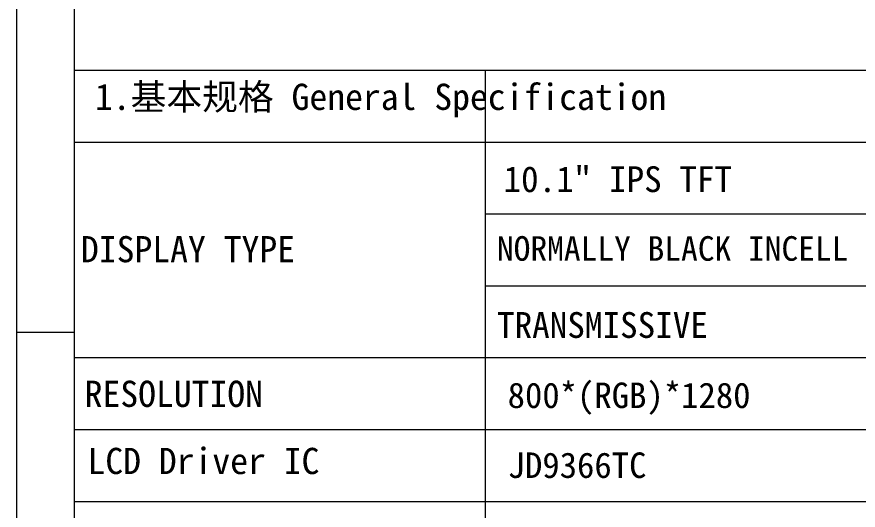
# Model space of a CAD drawing. Header units: millimetres. Extents: x 964 to 1969, y -17351 to -16641.
# Drawn here: x 964.4 to 1136.8, y -16860.6 to -16759.5 of the extents above; entities that cross this region are included whole.
import ezdxf

# ---------------------------------------------------------------- set-up
doc = ezdxf.new("R2010")
doc.units = ezdxf.units.MM
doc.layers.get('0').update_dxf_attribs({"lineweight": 20})
doc.layers.add('LCD', color=4, linetype='Continuous', lineweight=15)
doc.layers.add('图框', color=7, linetype='Continuous', lineweight=30)
doc.styles.add('宋体', font='SimSun.ttf')

msp = doc.modelspace()

# ---------------------------------------------------------------- linework, layer by layer
at = {"color": 0, "lineweight": 0}
for p, q in [((976.287, -16770.412), (1140.421, -16770.412)), ((1060.377, -16770.412), (1060.377, -16921.387)), ((976.287, -16785.145), (1140.421, -16785.145)), ((1060.377, -16799.877), (1140.421, -16799.877)), ((1060.377, -16814.61), (1140.421, -16814.61)), ((976.287, -16829.342), (1140.421, -16829.342)), ((976.287, -16844.074), (1140.421, -16844.074)), ((976.287, -16858.807), (1140.421, -16858.807))]:
    msp.add_line(p, q, dxfattribs=at)
at = {"layer": '图框', "color": 0, "lineweight": 0}
msp.add_line((964.444, -16824.149), (976.287, -16824.149), dxfattribs=at)
for points in [[(964.444, -16640.582), (1969.41, -16640.582), (1969.41, -17351.164), (964.444, -17351.164)], [(976.287, -16652.425), (1957.567, -16652.425), (1957.567, -17339.321), (976.287, -17339.321)]]:
    msp.add_lwpolyline(points, close=True, dxfattribs=at)

# ---------------------------------------------------------------- texts
at = {"layer": 'LCD', "color": 0, "lineweight": 0, "insert": (980.45, -16773.196), "char_height": 5.37268, "width": 207.47425, "attachment_point": 1, "style": '宋体'}
msp.add_mtext('{\\fSimSun|b1|i0|c134|p2;1.基本规格 General Specification}', dxfattribs=at)
at = {"layer": 'LCD', "color": 2, "lineweight": 0, "attachment_point": 1, "style": '宋体'}
for s, insert, char_height, width in [('10.1" IPS TFT', (1064.143, -16790.118), 5.29577, 95.52671), ('{\\C0;DISPLAY TYPE}', (977.581, -16804.426), 5.37268, 179.47045), ('NORMALLY BLACK INCELL', (1062.811, -16804.445), 5.04, 95.52671), ('TRANSMISSIVE', (1062.811, -16820.006), 5.29577, 95.52671), ('{\\C0;RESOLUTION}', (978.333, -16834.07), 5.37268, 179.47045), ('800*(RGB)*1280', (1064.998, -16834.446), 5.22532, 174.548), ('{\\C0;LCD Driver IC}', (978.917, -16847.831), 5.37268, 179.47045), ('JD9366TC', (1064.998, -16848.775), 5.2253, 174.548)]:
    msp.add_mtext(s, dxfattribs=dict(at, insert=insert, char_height=char_height, width=width))

doc.saveas('drawing.dxf')
